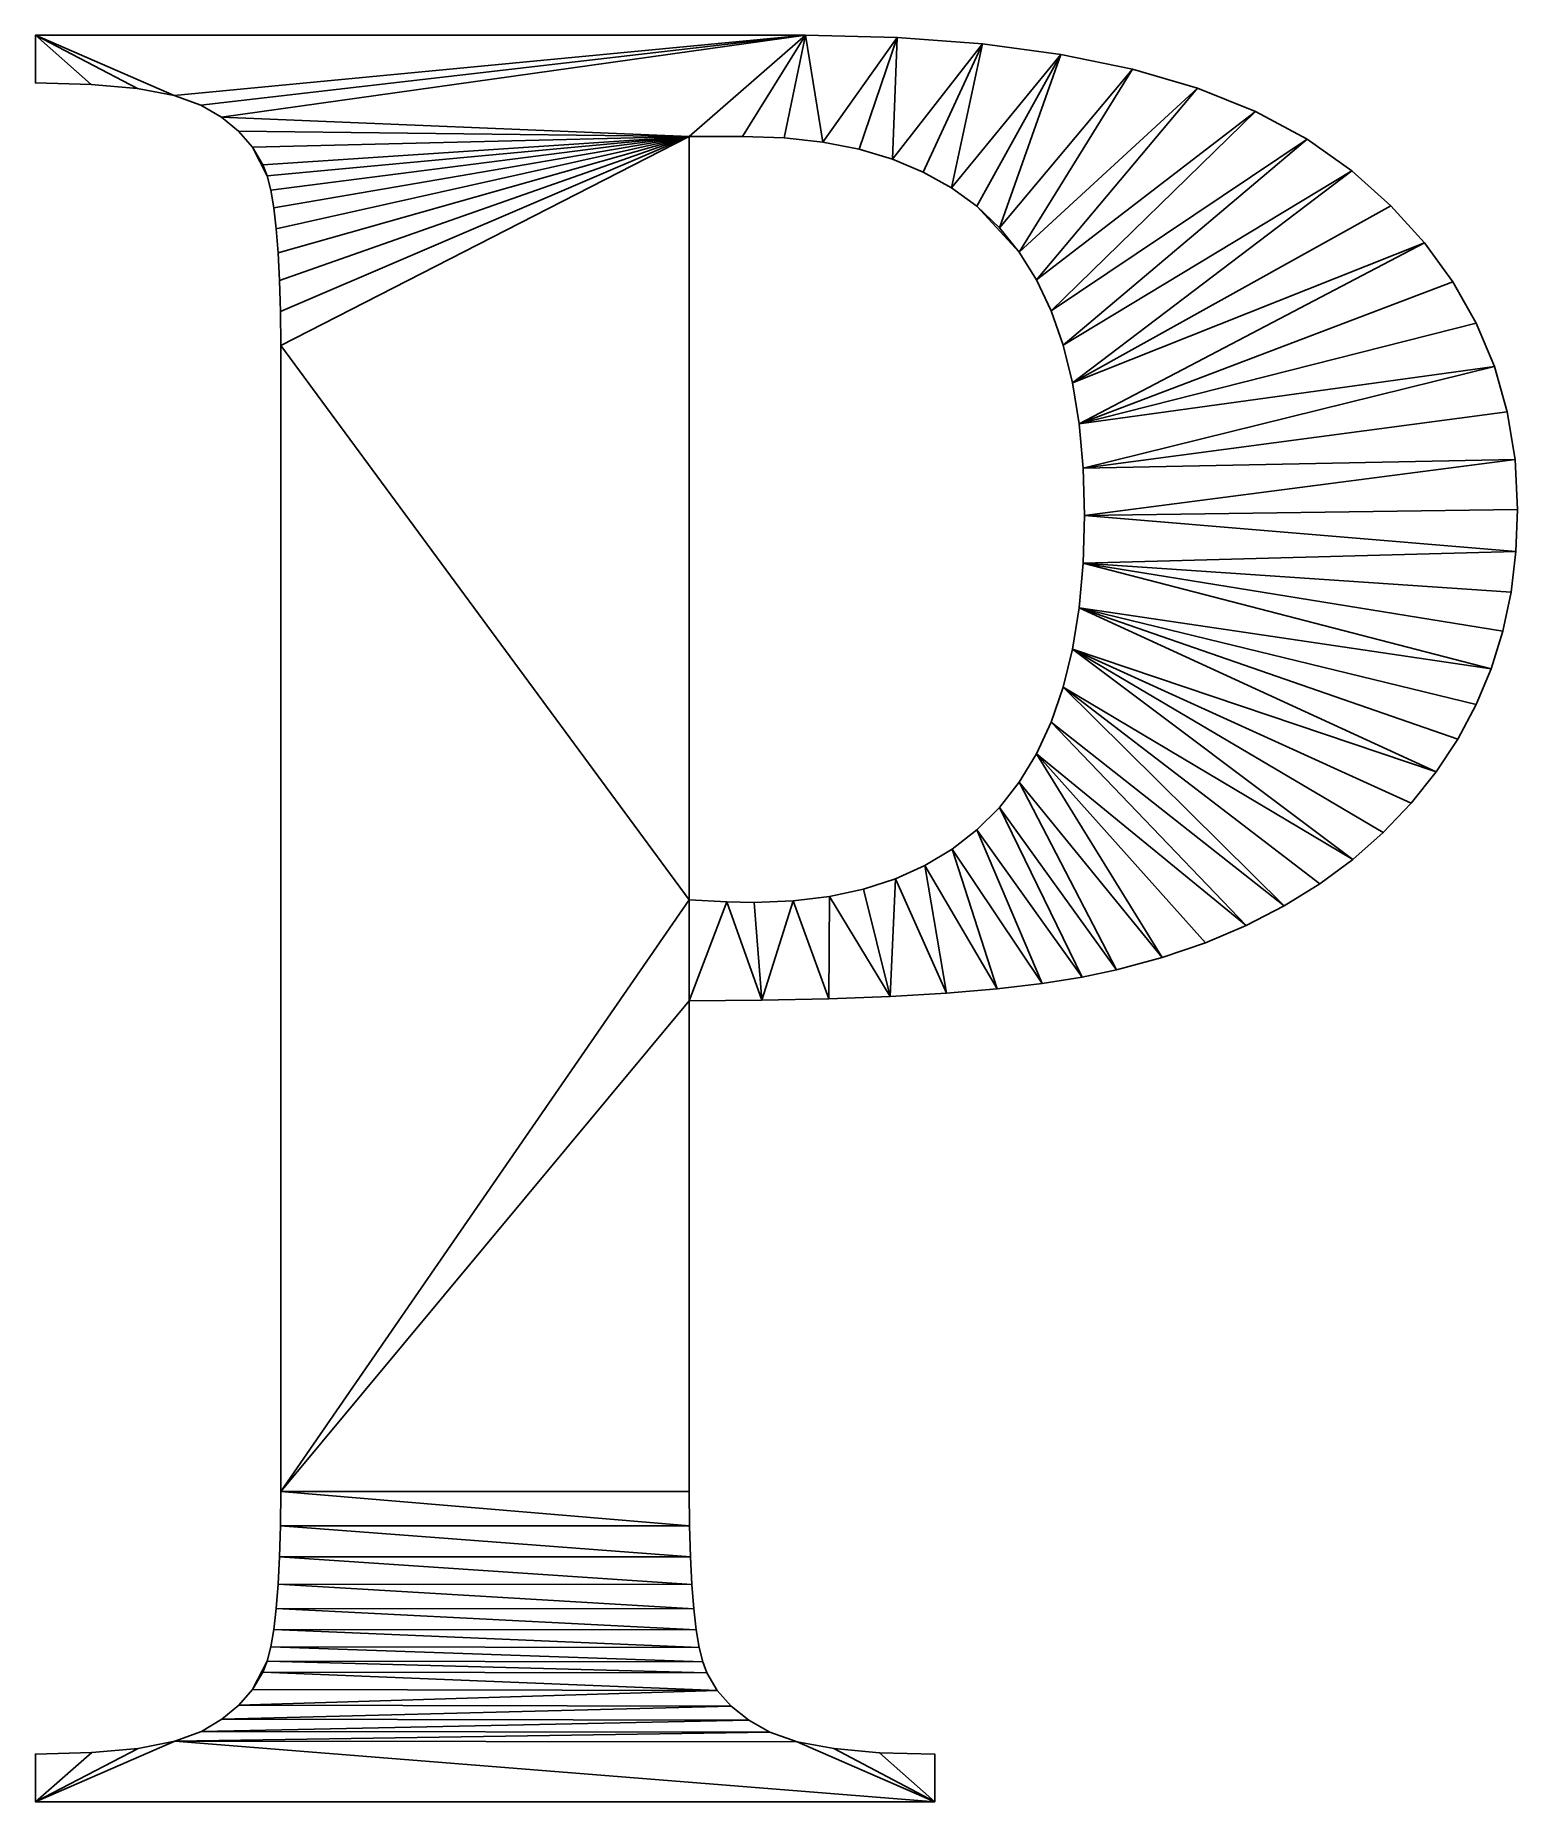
# Model space of a CAD drawing. Header units: metres. Extents: x 0.035 to 0.818, y 0 to 0.933.
import ezdxf

# ---------------------------------------------------------------- set-up
doc = ezdxf.new("R2010")
doc.units = ezdxf.units.M

msp = doc.modelspace()

# ---------------------------------------------------------------- meshes
at = {"layer": 'Armanisoft_0', "linetype": 'CONTINUOUS'}
mesh = msp.add_polyface(dxfattribs=at)
corners = [(0.149818, 0.873898), (0.155384, 0.864536), (0.157583, 0.858731), (0.035194, 0.932927), (0.108405, 0.90116), (0.089089, 0.904835), (0.064685, 0.907039), (0.035194, 0.907774), (0.441787, 0.932927), (0.133443, 0.889638), (0.122633, 0.896015), (0.380468, 0.879573), (0.16462, 0.78712), (0.16418, 0.803433), (0.163447, 0.817995), (0.162421, 0.830806), (0.161102, 0.841866), (0.159489, 0.851174), (0.142505, 0.882266), (0.149818, 0.873898, 0.229421), (0.157583, 0.858731, 0.229421), (0.155384, 0.864536, 0.229421), (0.035194, 0.932927, 0.229421), (0.089089, 0.904835, 0.229421), (0.108405, 0.90116, 0.229421), (0.064685, 0.907039, 0.229421), (0.035194, 0.907774, 0.229421), (0.441787, 0.932927, 0.229421), (0.122633, 0.896015, 0.229421), (0.133443, 0.889638, 0.229421), (0.380468, 0.879573, 0.229421), (0.163447, 0.817995, 0.229421), (0.16418, 0.803433, 0.229421), (0.162421, 0.830806, 0.229421), (0.161102, 0.841866, 0.229421), (0.159489, 0.851174, 0.229421), (0.142505, 0.882266, 0.229421), (0.16462, 0.78712), (0.164767, 0.769055), (0.164767, 0.769055, 0.229421), (0.16462, 0.78712, 0.229421), (0.16418, 0.803433), (0.16418, 0.803433, 0.229421), (0.163447, 0.817995), (0.163447, 0.817995, 0.229421), (0.162421, 0.830806), (0.162421, 0.830806, 0.229421), (0.161102, 0.841866), (0.161102, 0.841866, 0.229421), (0.159489, 0.851174), (0.159489, 0.851174, 0.229421), (0.157583, 0.858731), (0.157583, 0.858731, 0.229421), (0.155384, 0.864536), (0.155384, 0.864536, 0.229421), (0.149818, 0.873898), (0.149818, 0.873898, 0.229421), (0.142505, 0.882266), (0.142505, 0.882266, 0.229421), (0.133443, 0.889638), (0.133443, 0.889638, 0.229421), (0.122633, 0.896015), (0.122633, 0.896015, 0.229421), (0.108405, 0.90116), (0.108405, 0.90116, 0.229421), (0.089089, 0.904835), (0.089089, 0.904835, 0.229421), (0.064685, 0.907039), (0.064685, 0.907039, 0.229421), (0.035194, 0.907774), (0.035194, 0.907774, 0.229421), (0.035194, 0.932927), (0.035194, 0.932927, 0.229421)]
mesh.append_faces([[corners[k] for k in face] for face in [(0, 1, 2), (3, 4, 5), (3, 5, 6), (3, 6, 7), (8, 9, 10), (8, 10, 4), (8, 4, 3), (11, 12, 13), (11, 13, 14), (11, 14, 15), (11, 15, 16), (11, 16, 17), (11, 17, 2), (11, 2, 1), (11, 1, 0), (11, 0, 18), (11, 18, 9), (19, 20, 21), (22, 23, 24), (22, 25, 23), (22, 26, 25), (27, 28, 29), (27, 24, 28), (27, 22, 24), (30, 31, 32), (30, 33, 31), (30, 34, 33), (30, 35, 34), (30, 20, 35), (30, 21, 20), (30, 19, 21), (30, 36, 19), (30, 29, 36), (37, 38, 39, 40), (41, 37, 40, 42), (43, 41, 42, 44), (45, 43, 44, 46), (47, 45, 46, 48), (49, 47, 48, 50), (51, 49, 50, 52), (53, 51, 52, 54), (55, 53, 54, 56), (57, 55, 56, 58), (59, 57, 58, 60), (61, 59, 60, 62), (63, 61, 62, 64), (65, 63, 64, 66), (67, 65, 66, 68), (69, 67, 68, 70), (71, 69, 70, 72)]])
mesh = msp.add_polyface(dxfattribs=at)
corners = [(0.380468, 0.879573), (0.164767, 0.769055), (0.16462, 0.78712), (0.133443, 0.889638), (0.441787, 0.932927), (0.380468, 0.476372), (0.532216, 0.842637), (0.576614, 0.922868), (0.544177, 0.83133), (0.554724, 0.818401), (0.518831, 0.852436), (0.535221, 0.928456), (0.504023, 0.860728), (0.487791, 0.867512), (0.490278, 0.931809), (0.470136, 0.872789), (0.451057, 0.876558), (0.430556, 0.878819), (0.40863, 0.879573), (0.380468, 0.879573, 0.229421), (0.16462, 0.78712, 0.229421), (0.164767, 0.769055, 0.229421), (0.16418, 0.803433, 0.229421), (0.441787, 0.932927, 0.229421), (0.133443, 0.889638, 0.229421), (0.380468, 0.476372, 0.229421), (0.532216, 0.842637, 0.229421), (0.544177, 0.83133, 0.229421), (0.576614, 0.922868, 0.229421), (0.554724, 0.818401, 0.229421), (0.518831, 0.852436, 0.229421), (0.535221, 0.928456, 0.229421), (0.504023, 0.860728, 0.229421), (0.487791, 0.867512, 0.229421), (0.490278, 0.931809, 0.229421), (0.470136, 0.872789, 0.229421), (0.451057, 0.876558, 0.229421), (0.430556, 0.878819, 0.229421), (0.40863, 0.879573, 0.229421), (0.441787, 0.932927), (0.035194, 0.932927), (0.035194, 0.932927, 0.229421), (0.441787, 0.932927, 0.229421), (0.490278, 0.931809), (0.490278, 0.931809, 0.229421), (0.535221, 0.928456), (0.535221, 0.928456, 0.229421), (0.576614, 0.922868), (0.576614, 0.922868, 0.229421), (0.380468, 0.476372), (0.380468, 0.879573), (0.380468, 0.879573, 0.229421), (0.380468, 0.476372, 0.229421), (0.563865, 0.553483), (0.554724, 0.538424), (0.554724, 0.538424, 0.229421), (0.563865, 0.553483, 0.229421), (0.554724, 0.818401), (0.563865, 0.803735), (0.563865, 0.803735, 0.229421), (0.554724, 0.818401, 0.229421), (0.544177, 0.83133), (0.544177, 0.83133, 0.229421), (0.532216, 0.842637), (0.532216, 0.842637, 0.229421), (0.518831, 0.852436), (0.518831, 0.852436, 0.229421), (0.504023, 0.860728), (0.504023, 0.860728, 0.229421), (0.487791, 0.867512), (0.487791, 0.867512, 0.229421), (0.470136, 0.872789), (0.470136, 0.872789, 0.229421), (0.451057, 0.876558), (0.451057, 0.876558, 0.229421), (0.430556, 0.878819), (0.430556, 0.878819, 0.229421), (0.40863, 0.879573), (0.40863, 0.879573, 0.229421)]
mesh.append_faces([[corners[k] for k in face] for face in [(0, 1, 2), (0, 3, 4), (5, 1, 0), (6, 7, 8), (6, 8, 9), (10, 11, 7), (10, 7, 6), (12, 11, 10), (13, 14, 11), (13, 11, 12), (15, 14, 13), (16, 4, 14), (16, 14, 15), (17, 4, 16), (18, 0, 4), (18, 4, 17), (19, 20, 21), (19, 22, 20), (19, 23, 24), (25, 19, 21), (26, 27, 28), (26, 29, 27), (30, 28, 31), (30, 26, 28), (32, 30, 31), (33, 31, 34), (33, 32, 31), (35, 33, 34), (36, 34, 23), (36, 35, 34), (37, 36, 23), (38, 23, 19), (38, 37, 23), (39, 40, 41, 42), (43, 39, 42, 44), (45, 43, 44, 46), (47, 45, 46, 48), (49, 50, 51, 52), (53, 54, 55, 56), (57, 58, 59, 60), (61, 57, 60, 62), (63, 61, 62, 64), (65, 63, 64, 66), (67, 65, 66, 68), (69, 67, 68, 70), (71, 69, 70, 72), (73, 71, 72, 74), (75, 73, 74, 76), (77, 75, 76, 78), (50, 77, 78, 51)]])
mesh = msp.add_polyface(dxfattribs=at)
corners = [(0.588474, 0.704357), (0.805532, 0.758014), (0.812367, 0.733984), (0.586364, 0.727706), (0.768621, 0.823397), (0.783659, 0.802721), (0.795962, 0.780926), (0.582849, 0.749318), (0.730343, 0.861398), (0.750849, 0.842956), (0.577927, 0.769194), (0.706695, 0.878162), (0.571599, 0.787333), (0.679499, 0.892692), (0.563865, 0.803735), (0.648753, 0.904986), (0.554724, 0.818401), (0.614458, 0.915045), (0.544177, 0.83133), (0.576614, 0.922868), (0.588474, 0.704357, 0.229421), (0.812367, 0.733984, 0.229421), (0.805532, 0.758014, 0.229421), (0.586364, 0.727706, 0.229421), (0.783659, 0.802721, 0.229421), (0.768621, 0.823397, 0.229421), (0.795962, 0.780926, 0.229421), (0.582849, 0.749318, 0.229421), (0.750849, 0.842956, 0.229421), (0.730343, 0.861398, 0.229421), (0.577927, 0.769194, 0.229421), (0.706695, 0.878162, 0.229421), (0.571599, 0.787333, 0.229421), (0.679499, 0.892692, 0.229421), (0.563865, 0.803735, 0.229421), (0.648753, 0.904986, 0.229421), (0.554724, 0.818401, 0.229421), (0.614458, 0.915045, 0.229421), (0.544177, 0.83133, 0.229421), (0.576614, 0.922868, 0.229421), (0.614458, 0.915045), (0.576614, 0.922868), (0.576614, 0.922868, 0.229421), (0.614458, 0.915045, 0.229421), (0.648753, 0.904986), (0.648753, 0.904986, 0.229421), (0.679499, 0.892692), (0.679499, 0.892692, 0.229421), (0.706695, 0.878162), (0.706695, 0.878162, 0.229421), (0.730343, 0.861398), (0.730343, 0.861398, 0.229421), (0.750849, 0.842956), (0.750849, 0.842956, 0.229421), (0.768621, 0.823397), (0.768621, 0.823397, 0.229421), (0.783659, 0.802721), (0.783659, 0.802721, 0.229421), (0.795962, 0.780926), (0.795962, 0.780926, 0.229421), (0.805532, 0.758014), (0.805532, 0.758014, 0.229421), (0.812367, 0.733984), (0.812367, 0.733984, 0.229421), (0.582849, 0.749318), (0.586364, 0.727706), (0.586364, 0.727706, 0.229421), (0.582849, 0.749318, 0.229421), (0.577927, 0.769194), (0.577927, 0.769194, 0.229421), (0.571599, 0.787333), (0.571599, 0.787333, 0.229421), (0.563865, 0.803735), (0.563865, 0.803735, 0.229421)]
mesh.append_faces([[corners[k] for k in face] for face in [(0, 1, 2), (3, 4, 5), (3, 5, 6), (3, 6, 1), (3, 1, 0), (7, 8, 9), (7, 9, 4), (7, 4, 3), (10, 11, 8), (10, 8, 7), (12, 13, 11), (12, 11, 10), (14, 15, 13), (14, 13, 12), (16, 17, 15), (16, 15, 14), (18, 19, 17), (18, 17, 16), (20, 21, 22), (23, 24, 25), (23, 26, 24), (23, 22, 26), (27, 28, 29), (27, 25, 28), (27, 23, 25), (30, 29, 31), (30, 27, 29), (32, 31, 33), (32, 30, 31), (34, 33, 35), (34, 32, 33), (36, 35, 37), (36, 34, 35), (38, 37, 39), (38, 36, 37), (40, 41, 42, 43), (44, 40, 43, 45), (46, 44, 45, 47), (48, 46, 47, 49), (50, 48, 49, 51), (52, 50, 51, 53), (54, 52, 53, 55), (56, 54, 55, 57), (58, 56, 57, 59), (60, 58, 59, 61), (62, 60, 61, 63), (64, 65, 66, 67), (68, 64, 67, 69), (70, 68, 69, 71), (72, 70, 71, 73)]])
mesh = msp.add_polyface(dxfattribs=at)
corners = [(0.159489, 0.081708), (0.385672, 0.081507), (0.387551, 0.073938), (0.161102, 0.090975), (0.384082, 0.090836), (0.162421, 0.102013), (0.382781, 0.101924), (0.163447, 0.114822), (0.381769, 0.114772), (0.16418, 0.129401), (0.381046, 0.129379), (0.16462, 0.145751), (0.380613, 0.145746), (0.164767, 0.163872), (0.380468, 0.423018), (0.380468, 0.163872), (0.380468, 0.476372), (0.164767, 0.769055), (0.400276, 0.475299), (0.159489, 0.081708, 0.229421), (0.387551, 0.073938, 0.229421), (0.385672, 0.081507, 0.229421), (0.161102, 0.090975, 0.229421), (0.384082, 0.090836, 0.229421), (0.162421, 0.102013, 0.229421), (0.382781, 0.101924, 0.229421), (0.163447, 0.114822, 0.229421), (0.381769, 0.114772, 0.229421), (0.16418, 0.129401, 0.229421), (0.381046, 0.129379, 0.229421), (0.16462, 0.145751, 0.229421), (0.380613, 0.145746, 0.229421), (0.164767, 0.163872, 0.229421), (0.380468, 0.163872, 0.229421), (0.380468, 0.423018, 0.229421), (0.380468, 0.476372, 0.229421), (0.164767, 0.769055, 0.229421), (0.400276, 0.475299, 0.229421), (0.380468, 0.163872), (0.380468, 0.423018), (0.380468, 0.423018, 0.229421), (0.380468, 0.163872, 0.229421), (0.380613, 0.145746), (0.380613, 0.145746, 0.229421), (0.381046, 0.129379), (0.381046, 0.129379, 0.229421), (0.381769, 0.114772), (0.381769, 0.114772, 0.229421), (0.382781, 0.101924), (0.382781, 0.101924, 0.229421), (0.384082, 0.090836), (0.384082, 0.090836, 0.229421), (0.385672, 0.081507), (0.385672, 0.081507, 0.229421), (0.387551, 0.073938), (0.387551, 0.073938, 0.229421), (0.159489, 0.081708), (0.157583, 0.074212), (0.157583, 0.074212, 0.229421), (0.159489, 0.081708, 0.229421), (0.161102, 0.090975), (0.161102, 0.090975, 0.229421), (0.162421, 0.102013), (0.162421, 0.102013, 0.229421), (0.163447, 0.114822), (0.163447, 0.114822, 0.229421), (0.16418, 0.129401), (0.16418, 0.129401, 0.229421), (0.16462, 0.145751), (0.16462, 0.145751, 0.229421), (0.164767, 0.163872), (0.164767, 0.163872, 0.229421), (0.164767, 0.769055), (0.164767, 0.769055, 0.229421)]
mesh.append_faces([[corners[k] for k in face] for face in [(0, 1, 2), (3, 4, 1), (3, 1, 0), (5, 6, 4), (5, 4, 3), (7, 8, 6), (7, 6, 5), (9, 10, 8), (9, 8, 7), (11, 12, 10), (11, 10, 9), (13, 14, 15), (13, 15, 12), (13, 12, 11), (16, 14, 13), (16, 13, 17), (18, 14, 16), (19, 20, 21), (22, 21, 23), (22, 19, 21), (24, 23, 25), (24, 22, 23), (26, 25, 27), (26, 24, 25), (28, 27, 29), (28, 26, 27), (30, 29, 31), (30, 28, 29), (32, 33, 34), (32, 31, 33), (32, 30, 31), (35, 32, 34), (35, 36, 32), (37, 35, 34), (38, 39, 40, 41), (42, 38, 41, 43), (44, 42, 43, 45), (46, 44, 45, 47), (48, 46, 47, 49), (50, 48, 49, 51), (52, 50, 51, 53), (54, 52, 53, 55), (56, 57, 58, 59), (60, 56, 59, 61), (62, 60, 61, 63), (64, 62, 63, 65), (66, 64, 65, 67), (68, 66, 67, 69), (70, 68, 69, 71), (72, 70, 71, 73)]])
mesh = msp.add_polyface(dxfattribs=at)
corners = [(0.582849, 0.608784), (0.774772, 0.543873), (0.761589, 0.527331), (0.746854, 0.51184), (0.730774, 0.497633), (0.577927, 0.588663), (0.586364, 0.630593), (0.803774, 0.598406), (0.795864, 0.57941), (0.786197, 0.561232), (0.588474, 0.654089), (0.816957, 0.660302), (0.81432, 0.638852), (0.809926, 0.61822), (0.589177, 0.679272), (0.816468, 0.708836), (0.817835, 0.68257), (0.588474, 0.704357), (0.812367, 0.733984), (0.582849, 0.608784, 0.229421), (0.761589, 0.527331, 0.229421), (0.774772, 0.543873, 0.229421), (0.746854, 0.51184, 0.229421), (0.577927, 0.588663, 0.229421), (0.730774, 0.497633, 0.229421), (0.586364, 0.630593, 0.229421), (0.795864, 0.57941, 0.229421), (0.803774, 0.598406, 0.229421), (0.786197, 0.561232, 0.229421), (0.588474, 0.654089, 0.229421), (0.81432, 0.638852, 0.229421), (0.816957, 0.660302, 0.229421), (0.809926, 0.61822, 0.229421), (0.589177, 0.679272, 0.229421), (0.817835, 0.68257, 0.229421), (0.816468, 0.708836, 0.229421), (0.588474, 0.704357, 0.229421), (0.812367, 0.733984, 0.229421), (0.586364, 0.727706, 0.229421), (0.805532, 0.758014, 0.229421), (0.816468, 0.708836), (0.812367, 0.733984), (0.812367, 0.733984, 0.229421), (0.816468, 0.708836, 0.229421), (0.817835, 0.68257), (0.817835, 0.68257, 0.229421), (0.816957, 0.660302), (0.816957, 0.660302, 0.229421), (0.81432, 0.638852), (0.81432, 0.638852, 0.229421), (0.809926, 0.61822), (0.809926, 0.61822, 0.229421), (0.803774, 0.598406), (0.803774, 0.598406, 0.229421), (0.795864, 0.57941), (0.795864, 0.57941, 0.229421), (0.786197, 0.561232), (0.786197, 0.561232, 0.229421), (0.774772, 0.543873), (0.774772, 0.543873, 0.229421), (0.571599, 0.570229), (0.563865, 0.553483), (0.563865, 0.553483, 0.229421), (0.571599, 0.570229, 0.229421), (0.577927, 0.588663), (0.577927, 0.588663, 0.229421), (0.582849, 0.608784), (0.582849, 0.608784, 0.229421), (0.586364, 0.630593), (0.586364, 0.630593, 0.229421), (0.588474, 0.654089), (0.588474, 0.654089, 0.229421), (0.589177, 0.679272), (0.589177, 0.679272, 0.229421), (0.588474, 0.704357), (0.588474, 0.704357, 0.229421), (0.586364, 0.727706), (0.586364, 0.727706, 0.229421)]
mesh.append_faces([[corners[k] for k in face] for face in [(0, 1, 2), (0, 2, 3), (0, 4, 5), (6, 7, 8), (6, 8, 9), (6, 9, 1), (6, 1, 0), (10, 11, 12), (10, 12, 13), (10, 13, 7), (10, 7, 6), (14, 15, 16), (14, 16, 11), (14, 11, 10), (17, 18, 15), (17, 15, 14), (19, 20, 21), (19, 22, 20), (19, 23, 24), (25, 26, 27), (25, 28, 26), (25, 21, 28), (25, 19, 21), (29, 30, 31), (29, 32, 30), (29, 27, 32), (29, 25, 27), (33, 34, 35), (33, 31, 34), (33, 29, 31), (36, 35, 37), (36, 33, 35), (38, 36, 39), (40, 41, 42, 43), (44, 40, 43, 45), (46, 44, 45, 47), (48, 46, 47, 49), (50, 48, 49, 51), (52, 50, 51, 53), (54, 52, 53, 55), (56, 54, 55, 57), (58, 56, 57, 59), (60, 61, 62, 63), (64, 60, 63, 65), (66, 64, 65, 67), (68, 66, 67, 69), (70, 68, 69, 71), (72, 70, 71, 73), (74, 72, 73, 75), (76, 74, 75, 77)]])
mesh = msp.add_polyface(dxfattribs=at)
corners = [(0.504887, 0.494516), (0.516223, 0.4271), (0.489327, 0.487469), (0.519215, 0.503129), (0.542981, 0.429396), (0.532312, 0.513308), (0.566867, 0.432202), (0.544177, 0.525052), (0.606023, 0.439344), (0.587881, 0.435518), (0.554724, 0.538424), (0.63018, 0.44585), (0.563865, 0.553483), (0.674456, 0.462713), (0.652991, 0.45364), (0.571599, 0.570229), (0.694574, 0.473069), (0.577927, 0.588663), (0.730774, 0.497633), (0.713347, 0.484709), (0.582849, 0.608784), (0.746854, 0.51184), (0.489327, 0.487469, 0.229421), (0.472536, 0.481988, 0.229421), (0.486592, 0.425314, 0.229421), (0.504887, 0.494516, 0.229421), (0.516223, 0.4271, 0.229421), (0.519215, 0.503129, 0.229421), (0.542981, 0.429396, 0.229421), (0.532312, 0.513308, 0.229421), (0.566867, 0.432202, 0.229421), (0.544177, 0.525052, 0.229421), (0.587881, 0.435518, 0.229421), (0.606023, 0.439344, 0.229421), (0.554724, 0.538424, 0.229421), (0.63018, 0.44585, 0.229421), (0.563865, 0.553483, 0.229421), (0.652991, 0.45364, 0.229421), (0.674456, 0.462713, 0.229421), (0.571599, 0.570229, 0.229421), (0.694574, 0.473069, 0.229421), (0.577927, 0.588663, 0.229421), (0.713347, 0.484709, 0.229421), (0.730774, 0.497633, 0.229421), (0.582849, 0.608784, 0.229421), (0.746854, 0.51184, 0.229421), (0.761589, 0.527331), (0.774772, 0.543873), (0.774772, 0.543873, 0.229421), (0.761589, 0.527331, 0.229421), (0.746854, 0.51184), (0.746854, 0.51184, 0.229421), (0.730774, 0.497633), (0.730774, 0.497633, 0.229421), (0.713347, 0.484709), (0.713347, 0.484709, 0.229421), (0.694574, 0.473069), (0.694574, 0.473069, 0.229421), (0.674456, 0.462713), (0.674456, 0.462713, 0.229421), (0.400276, 0.475299), (0.380468, 0.476372), (0.380468, 0.476372, 0.229421), (0.400276, 0.475299, 0.229421), (0.414775, 0.474941), (0.414775, 0.474941, 0.229421), (0.43526, 0.475724), (0.43526, 0.475724, 0.229421), (0.454514, 0.478073), (0.454514, 0.478073, 0.229421), (0.472536, 0.481988), (0.472536, 0.481988, 0.229421), (0.489327, 0.487469), (0.489327, 0.487469, 0.229421), (0.504887, 0.494516), (0.504887, 0.494516, 0.229421), (0.519215, 0.503129), (0.519215, 0.503129, 0.229421), (0.532312, 0.513308), (0.532312, 0.513308, 0.229421), (0.544177, 0.525052), (0.544177, 0.525052, 0.229421), (0.554724, 0.538424), (0.554724, 0.538424, 0.229421)]
mesh.append_faces([[corners[k] for k in face] for face in [(0, 1, 2), (3, 4, 0), (5, 6, 3), (7, 8, 9), (7, 9, 5), (10, 11, 8), (10, 8, 7), (12, 13, 14), (12, 14, 11), (12, 11, 10), (15, 16, 13), (15, 13, 12), (17, 18, 19), (17, 19, 16), (17, 16, 15), (20, 21, 18), (22, 23, 24), (25, 22, 26), (27, 25, 28), (29, 27, 30), (31, 32, 33), (31, 29, 32), (34, 33, 35), (34, 31, 33), (36, 37, 38), (36, 35, 37), (36, 34, 35), (39, 38, 40), (39, 36, 38), (41, 42, 43), (41, 40, 42), (41, 39, 40), (44, 43, 45), (46, 47, 48, 49), (50, 46, 49, 51), (52, 50, 51, 53), (54, 52, 53, 55), (56, 54, 55, 57), (58, 56, 57, 59), (60, 61, 62, 63), (64, 60, 63, 65), (66, 64, 65, 67), (68, 66, 67, 69), (70, 68, 69, 71), (72, 70, 71, 73), (74, 72, 73, 75), (76, 74, 75, 77), (78, 76, 77, 79), (80, 78, 79, 81), (82, 80, 81, 83)]])
mesh = msp.add_polyface(dxfattribs=at)
corners = [(0.510041, 0), (0.437456, 0.031693), (0.45678, 0.028059), (0.480975, 0.025879), (0.510041, 0.025152), (0.400276, 0.475299), (0.418715, 0.423273), (0.380468, 0.423018), (0.414775, 0.474941), (0.43526, 0.475724), (0.45409, 0.424039), (0.454514, 0.478073), (0.486592, 0.425314), (0.472536, 0.481988), (0.489327, 0.487469), (0.516223, 0.4271), (0.504887, 0.494516), (0.542981, 0.429396), (0.519215, 0.503129), (0.566867, 0.432202), (0.532312, 0.513308), (0.587881, 0.435518), (0.510041, 0, 0.229421), (0.45678, 0.028059, 0.229421), (0.437456, 0.031693, 0.229421), (0.480975, 0.025879, 0.229421), (0.510041, 0.025152, 0.229421), (0.400276, 0.475299, 0.229421), (0.380468, 0.423018, 0.229421), (0.418715, 0.423273, 0.229421), (0.414775, 0.474941, 0.229421), (0.43526, 0.475724, 0.229421), (0.45409, 0.424039, 0.229421), (0.454514, 0.478073, 0.229421), (0.486592, 0.425314, 0.229421), (0.472536, 0.481988, 0.229421), (0.489327, 0.487469, 0.229421), (0.516223, 0.4271, 0.229421), (0.504887, 0.494516, 0.229421), (0.542981, 0.429396, 0.229421), (0.519215, 0.503129, 0.229421), (0.566867, 0.432202, 0.229421), (0.532312, 0.513308, 0.229421), (0.587881, 0.435518, 0.229421), (0.38972, 0.068128), (0.387551, 0.073938), (0.387551, 0.073938, 0.229421), (0.38972, 0.068128, 0.229421), (0.395269, 0.058774), (0.395269, 0.058774, 0.229421), (0.402667, 0.050431), (0.402667, 0.050431, 0.229421), (0.411912, 0.0431), (0.411912, 0.0431, 0.229421), (0.423004, 0.03678), (0.423004, 0.03678, 0.229421), (0.437456, 0.031693), (0.437456, 0.031693, 0.229421), (0.45678, 0.028059), (0.45678, 0.028059, 0.229421), (0.480975, 0.025879), (0.480975, 0.025879, 0.229421), (0.510041, 0.025152), (0.510041, 0.025152, 0.229421), (0.510041, 0), (0.510041, 0, 0.229421), (0.652991, 0.45364), (0.674456, 0.462713), (0.674456, 0.462713, 0.229421), (0.652991, 0.45364, 0.229421), (0.63018, 0.44585), (0.63018, 0.44585, 0.229421), (0.606023, 0.439344), (0.606023, 0.439344, 0.229421), (0.587881, 0.435518), (0.587881, 0.435518, 0.229421), (0.566867, 0.432202), (0.566867, 0.432202, 0.229421), (0.542981, 0.429396), (0.542981, 0.429396, 0.229421), (0.516223, 0.4271), (0.516223, 0.4271, 0.229421), (0.486592, 0.425314), (0.486592, 0.425314, 0.229421), (0.45409, 0.424039), (0.45409, 0.424039, 0.229421), (0.418715, 0.423273), (0.418715, 0.423273, 0.229421), (0.380468, 0.423018), (0.380468, 0.423018, 0.229421)]
mesh.append_faces([[corners[k] for k in face] for face in [(0, 1, 2), (0, 2, 3), (0, 3, 4), (5, 6, 7), (8, 6, 5), (9, 10, 6), (9, 6, 8), (11, 12, 10), (11, 10, 9), (13, 12, 11), (14, 15, 12), (14, 12, 13), (16, 17, 15), (18, 19, 17), (20, 21, 19), (22, 23, 24), (22, 25, 23), (22, 26, 25), (27, 28, 29), (30, 27, 29), (31, 29, 32), (31, 30, 29), (33, 32, 34), (33, 31, 32), (35, 33, 34), (36, 34, 37), (38, 37, 39), (40, 39, 41), (42, 41, 43), (44, 45, 46, 47), (48, 44, 47, 49), (50, 48, 49, 51), (52, 50, 51, 53), (54, 52, 53, 55), (56, 54, 55, 57), (58, 56, 57, 59), (60, 58, 59, 61), (62, 60, 61, 63), (64, 62, 63, 65), (66, 67, 68, 69), (70, 66, 69, 71), (72, 70, 71, 73), (74, 72, 73, 75), (76, 74, 75, 77), (78, 76, 77, 79), (80, 78, 79, 81), (82, 80, 81, 83), (84, 82, 83, 85), (86, 84, 85, 87), (88, 86, 87, 89)]])
mesh = msp.add_polyface(dxfattribs=at)
corners = [(0.064976, 0.025902), (0.035194, 0), (0.035194, 0.025152), (0.089536, 0.028149), (0.108874, 0.031894), (0.423004, 0.03678), (0.437456, 0.031693), (0.510041, 0), (0.12299, 0.037138), (0.411912, 0.0431), (0.133644, 0.043592), (0.402667, 0.050431), (0.142594, 0.050968), (0.395269, 0.058774), (0.149841, 0.059266), (0.155384, 0.068486), (0.38972, 0.068128), (0.157583, 0.074212), (0.387551, 0.073938), (0.159489, 0.081708), (0.064976, 0.025902, 0.229421), (0.035194, 0.025152, 0.229421), (0.035194, 0, 0.229421), (0.089536, 0.028149, 0.229421), (0.108874, 0.031894, 0.229421), (0.437456, 0.031693, 0.229421), (0.423004, 0.03678, 0.229421), (0.510041, 0, 0.229421), (0.12299, 0.037138, 0.229421), (0.411912, 0.0431, 0.229421), (0.133644, 0.043592, 0.229421), (0.402667, 0.050431, 0.229421), (0.142594, 0.050968, 0.229421), (0.395269, 0.058774, 0.229421), (0.149841, 0.059266, 0.229421), (0.155384, 0.068486, 0.229421), (0.38972, 0.068128, 0.229421), (0.157583, 0.074212, 0.229421), (0.387551, 0.073938, 0.229421), (0.159489, 0.081708, 0.229421), (0.035194, 0), (0.510041, 0), (0.510041, 0, 0.229421), (0.035194, 0, 0.229421), (0.035194, 0.025152), (0.035194, 0.025152, 0.229421), (0.064976, 0.025902), (0.064976, 0.025902, 0.229421), (0.089536, 0.028149), (0.089536, 0.028149, 0.229421), (0.108874, 0.031894), (0.108874, 0.031894, 0.229421), (0.12299, 0.037138), (0.12299, 0.037138, 0.229421), (0.133644, 0.043592), (0.133644, 0.043592, 0.229421), (0.142594, 0.050968), (0.142594, 0.050968, 0.229421), (0.149841, 0.059266), (0.149841, 0.059266, 0.229421), (0.155384, 0.068486), (0.155384, 0.068486, 0.229421), (0.157583, 0.074212), (0.157583, 0.074212, 0.229421)]
mesh.append_faces([[corners[k] for k in face] for face in [(0, 1, 2), (3, 1, 0), (4, 5, 6), (4, 6, 7), (4, 7, 1), (4, 1, 3), (8, 9, 5), (8, 5, 4), (10, 11, 9), (10, 9, 8), (12, 13, 11), (12, 11, 10), (14, 13, 12), (15, 16, 13), (15, 13, 14), (17, 18, 16), (17, 16, 15), (17, 15, 14), (19, 18, 17), (20, 21, 22), (23, 20, 22), (24, 25, 26), (24, 27, 25), (24, 22, 27), (24, 23, 22), (28, 26, 29), (28, 24, 26), (30, 29, 31), (30, 28, 29), (32, 31, 33), (32, 30, 31), (34, 32, 33), (35, 33, 36), (35, 34, 33), (37, 36, 38), (37, 35, 36), (37, 34, 35), (39, 37, 38), (40, 41, 42, 43), (44, 40, 43, 45), (46, 44, 45, 47), (48, 46, 47, 49), (50, 48, 49, 51), (52, 50, 51, 53), (54, 52, 53, 55), (56, 54, 55, 57), (58, 56, 57, 59), (60, 58, 59, 61), (62, 60, 61, 63)]])

doc.saveas('drawing.dxf')
